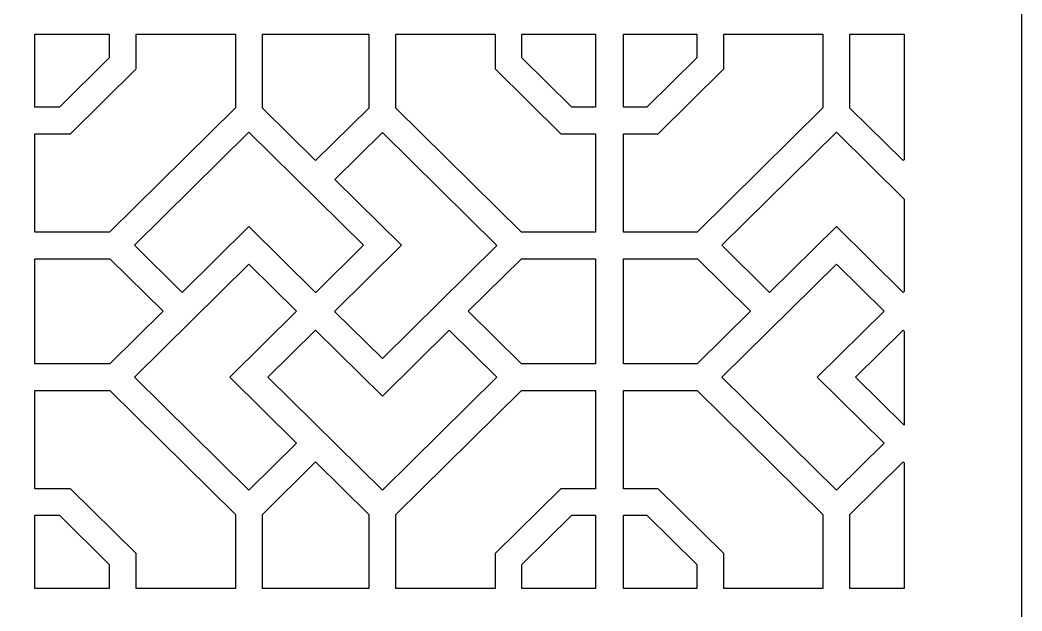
# Model space of a CAD drawing. Header units: centimetres. Extents: x 1.9 to 13.6, y -8.7 to 8.9.
# Drawn here: x 10.812 to 13.634, y 3.693 to 5.357 of the extents above; entities that cross this region are included whole.
import ezdxf

# ---------------------------------------------------------------- set-up
doc = ezdxf.new("R2010")
doc.units = ezdxf.units.CM
doc.header["$MEASUREMENT"] = 0
doc.layers.add('layer 1', color=7, linetype='Continuous')

msp = doc.modelspace()

# ---------------------------------------------------------------- linework, layer by layer
at = {"layer": 'layer 1', "color": 250}
for points, knots in [([(7.9891, 8.91238), (7.9891, 8.91238), (13.63427, 8.91238), (13.63427, 8.91238), (13.63427, 8.91238), (13.63427, 8.91238), (13.63427, -8.68727), (13.63427, -8.68727), (13.63427, -8.68727), (13.63427, -8.68727), (7.9891, -8.68727), (7.9891, -8.68727), (7.9891, -8.68727), (7.9891, -8.68727), (7.9891, 8.91238), (7.9891, 8.91238)], [0, 0, 0, 0, 0.2, 0.2, 0.2, 0.2, 0.4, 0.4, 0.4, 0.4, 0.6, 0.6, 0.6, 0.6, 1, 1, 1, 1]), ([(10.95388, 5.03644), (10.95388, 5.03644), (10.85314, 5.03644), (10.85314, 5.03644), (10.85314, 5.03644), (10.85314, 5.03644), (10.85314, 4.7595), (10.85314, 4.7595), (10.85314, 4.7595), (10.85314, 4.7595), (11.06414, 4.7595), (11.06414, 4.7595), (11.06414, 4.7595), (11.06414, 4.7595), (11.41846, 5.10915), (11.41846, 5.10915), (11.41846, 5.10915), (11.41846, 5.10915), (11.41846, 5.31745), (11.41846, 5.31745), (11.41846, 5.31745), (11.41846, 5.31745), (11.13886, 5.31745), (11.13886, 5.31745), (11.13886, 5.31745), (11.13886, 5.31745), (11.13886, 5.21898), (11.13886, 5.21898), (11.13886, 5.21898), (11.13886, 5.21898), (10.95388, 5.03644), (10.95388, 5.03644)], [0, 0, 0, 0, 0.1111111, 0.1111111, 0.1111111, 0.1111111, 0.2222222, 0.2222222, 0.2222222, 0.2222222, 0.3333333, 0.3333333, 0.3333333, 0.3333333, 0.4444444, 0.4444444, 0.4444444, 0.4444444, 0.5555556, 0.5555556, 0.5555556, 0.5555556, 0.6666667, 0.6666667, 0.6666667, 0.6666667, 0.7777778, 0.7777778, 0.7777778, 0.7777778, 1, 1, 1, 1]), ([(10.85314, 5.11127), (10.85314, 5.11127), (10.92247, 5.11127), (10.92247, 5.11127), (10.92247, 5.11127), (10.92247, 5.11127), (11.06303, 5.24998), (11.06303, 5.24998), (11.06303, 5.24998), (11.06303, 5.24998), (11.06303, 5.31745), (11.06303, 5.31745), (11.06303, 5.31745), (11.06303, 5.31745), (10.85314, 5.31745), (10.85314, 5.31745), (10.85314, 5.31745), (10.85314, 5.31745), (10.85314, 5.11127), (10.85314, 5.11127)], [0, 0, 0, 0, 0.1666667, 0.1666667, 0.1666667, 0.1666667, 0.3333333, 0.3333333, 0.3333333, 0.3333333, 0.5, 0.5, 0.5, 0.5, 0.6666667, 0.6666667, 0.6666667, 0.6666667, 1, 1, 1, 1]), ([(11.4943, 5.31745), (11.4943, 5.31745), (11.4943, 5.10906), (11.4943, 5.10906), (11.4943, 5.10906), (11.4943, 5.10906), (11.64448, 4.96086), (11.64448, 4.96086), (11.64448, 4.96086), (11.64448, 4.96086), (11.79442, 5.10883), (11.79442, 5.10883), (11.79442, 5.10883), (11.79442, 5.10883), (11.79442, 5.31745), (11.79442, 5.31745), (11.79442, 5.31745), (11.79442, 5.31745), (11.4943, 5.31745), (11.4943, 5.31745)], [0, 0, 0, 0, 0.1666667, 0.1666667, 0.1666667, 0.1666667, 0.3333333, 0.3333333, 0.3333333, 0.3333333, 0.5, 0.5, 0.5, 0.5, 0.6666667, 0.6666667, 0.6666667, 0.6666667, 1, 1, 1, 1]), ([(12.43257, 4.7595), (12.43257, 4.7595), (12.43257, 5.03644), (12.43257, 5.03644), (12.43257, 5.03644), (12.43257, 5.03644), (12.33484, 5.03644), (12.33484, 5.03644), (12.33484, 5.03644), (12.33484, 5.03644), (12.14986, 5.21898), (12.14986, 5.21898), (12.14986, 5.21898), (12.14986, 5.21898), (12.14986, 5.31745), (12.14986, 5.31745), (12.14986, 5.31745), (12.14986, 5.31745), (11.87026, 5.31745), (11.87026, 5.31745), (11.87026, 5.31745), (11.87026, 5.31745), (11.87026, 5.10891), (11.87026, 5.10891), (11.87026, 5.10891), (11.87026, 5.10891), (12.22434, 4.7595), (12.22434, 4.7595), (12.22434, 4.7595), (12.22434, 4.7595), (12.43257, 4.7595), (12.43257, 4.7595)], [0, 0, 0, 0, 0.1111111, 0.1111111, 0.1111111, 0.1111111, 0.2222222, 0.2222222, 0.2222222, 0.2222222, 0.3333333, 0.3333333, 0.3333333, 0.3333333, 0.4444444, 0.4444444, 0.4444444, 0.4444444, 0.5555556, 0.5555556, 0.5555556, 0.5555556, 0.6666667, 0.6666667, 0.6666667, 0.6666667, 0.7777778, 0.7777778, 0.7777778, 0.7777778, 1, 1, 1, 1]), ([(12.43257, 5.11127), (12.43257, 5.11127), (12.43257, 5.31745), (12.43257, 5.31745), (12.43257, 5.31745), (12.43257, 5.31745), (12.2257, 5.31745), (12.2257, 5.31745), (12.2257, 5.31745), (12.2257, 5.31745), (12.2257, 5.24998), (12.2257, 5.24998), (12.2257, 5.24998), (12.2257, 5.24998), (12.36625, 5.11127), (12.36625, 5.11127), (12.36625, 5.11127), (12.36625, 5.11127), (12.43257, 5.11127), (12.43257, 5.11127)], [0, 0, 0, 0, 0.1666667, 0.1666667, 0.1666667, 0.1666667, 0.3333333, 0.3333333, 0.3333333, 0.3333333, 0.5, 0.5, 0.5, 0.5, 0.6666667, 0.6666667, 0.6666667, 0.6666667, 1, 1, 1, 1]), ([(12.51141, 5.31745), (12.51141, 5.31745), (12.51141, 5.11127), (12.51141, 5.11127), (12.51141, 5.11127), (12.51141, 5.11127), (12.57773, 5.11127), (12.57773, 5.11127), (12.57773, 5.11127), (12.57773, 5.11127), (12.71829, 5.24998), (12.71829, 5.24998), (12.71829, 5.24998), (12.71829, 5.24998), (12.71829, 5.31745), (12.71829, 5.31745), (12.71829, 5.31745), (12.71829, 5.31745), (12.51141, 5.31745), (12.51141, 5.31745)], [0, 0, 0, 0, 0.1666667, 0.1666667, 0.1666667, 0.1666667, 0.3333333, 0.3333333, 0.3333333, 0.3333333, 0.5, 0.5, 0.5, 0.5, 0.6666667, 0.6666667, 0.6666667, 0.6666667, 1, 1, 1, 1]), ([(12.51141, 5.03644), (12.51141, 5.03644), (12.51141, 4.7595), (12.51141, 4.7595), (12.51141, 4.7595), (12.51141, 4.7595), (12.71941, 4.7595), (12.71941, 4.7595), (12.71941, 4.7595), (12.71941, 4.7595), (13.07373, 5.10915), (13.07373, 5.10915), (13.07373, 5.10915), (13.07373, 5.10915), (13.07373, 5.31745), (13.07373, 5.31745), (13.07373, 5.31745), (13.07373, 5.31745), (12.79413, 5.31745), (12.79413, 5.31745), (12.79413, 5.31745), (12.79413, 5.31745), (12.79413, 5.21898), (12.79413, 5.21898), (12.79413, 5.21898), (12.79413, 5.21898), (12.60915, 5.03644), (12.60915, 5.03644), (12.60915, 5.03644), (12.60915, 5.03644), (12.51141, 5.03644), (12.51141, 5.03644)], [0, 0, 0, 0, 0.1111111, 0.1111111, 0.1111111, 0.1111111, 0.2222222, 0.2222222, 0.2222222, 0.2222222, 0.3333333, 0.3333333, 0.3333333, 0.3333333, 0.4444444, 0.4444444, 0.4444444, 0.4444444, 0.5555556, 0.5555556, 0.5555556, 0.5555556, 0.6666667, 0.6666667, 0.6666667, 0.6666667, 0.7777778, 0.7777778, 0.7777778, 0.7777778, 1, 1, 1, 1]), ([(13.3022, 5.31745), (13.3022, 5.31745), (13.14956, 5.31745), (13.14956, 5.31745), (13.14956, 5.31745), (13.14956, 5.31745), (13.14956, 5.10906), (13.14956, 5.10906), (13.14956, 5.10906), (13.14956, 5.10906), (13.29975, 4.96086), (13.29975, 4.96086), (13.29975, 4.96086), (13.29975, 4.96086), (13.3022, 4.96328), (13.3022, 4.96328), (13.3022, 4.96328), (13.3022, 4.96328), (13.3022, 5.31745), (13.3022, 5.31745)], [0, 0, 0, 0, 0.1666667, 0.1666667, 0.1666667, 0.1666667, 0.3333333, 0.3333333, 0.3333333, 0.3333333, 0.5, 0.5, 0.5, 0.5, 0.6666667, 0.6666667, 0.6666667, 0.6666667, 1, 1, 1, 1]), ([(11.64425, 4.58976), (11.64425, 4.58976), (11.64433, 4.58983), (11.64433, 4.58983), (11.64433, 4.58983), (11.64433, 4.58983), (11.64452, 4.58964), (11.64452, 4.58964), (11.64452, 4.58964), (11.64452, 4.58964), (11.77896, 4.72231), (11.77896, 4.72231), (11.77896, 4.72231), (11.77896, 4.72231), (11.45634, 5.04069), (11.45634, 5.04069), (11.45634, 5.04069), (11.45634, 5.04069), (11.13371, 4.72231), (11.13371, 4.72231), (11.13371, 4.72231), (11.13371, 4.72231), (11.26822, 4.58957), (11.26822, 4.58957), (11.26822, 4.58957), (11.26822, 4.58957), (11.45633, 4.77521), (11.45633, 4.77521), (11.45633, 4.77521), (11.45633, 4.77521), (11.64425, 4.58976), (11.64425, 4.58976)], [0, 0, 0, 0, 0.1111111, 0.1111111, 0.1111111, 0.1111111, 0.2222222, 0.2222222, 0.2222222, 0.2222222, 0.3333333, 0.3333333, 0.3333333, 0.3333333, 0.4444444, 0.4444444, 0.4444444, 0.4444444, 0.5555556, 0.5555556, 0.5555556, 0.5555556, 0.6666667, 0.6666667, 0.6666667, 0.6666667, 0.7777778, 0.7777778, 0.7777778, 0.7777778, 1, 1, 1, 1]), ([(11.69818, 4.53675), (11.69818, 4.53675), (11.69824, 4.5367), (11.69824, 4.5367), (11.69824, 4.5367), (11.69824, 4.5367), (11.69793, 4.53638), (11.69793, 4.53638), (11.69793, 4.53638), (11.69793, 4.53638), (11.83239, 4.4037), (11.83239, 4.4037), (11.83239, 4.4037), (11.83239, 4.4037), (12.15502, 4.72208), (12.15502, 4.72208), (12.15502, 4.72208), (12.15502, 4.72208), (11.83239, 5.04045), (11.83239, 5.04045), (11.83239, 5.04045), (11.83239, 5.04045), (11.69811, 4.90794), (11.69811, 4.90794), (11.69811, 4.90794), (11.69811, 4.90794), (11.88621, 4.72231), (11.88621, 4.72231), (11.88621, 4.72231), (11.88621, 4.72231), (11.69818, 4.53675), (11.69818, 4.53675)], [0, 0, 0, 0, 0.1111111, 0.1111111, 0.1111111, 0.1111111, 0.2222222, 0.2222222, 0.2222222, 0.2222222, 0.3333333, 0.3333333, 0.3333333, 0.3333333, 0.4444444, 0.4444444, 0.4444444, 0.4444444, 0.5555556, 0.5555556, 0.5555556, 0.5555556, 0.6666667, 0.6666667, 0.6666667, 0.6666667, 0.7777778, 0.7777778, 0.7777778, 0.7777778, 1, 1, 1, 1]), ([(13.3022, 4.8526), (13.3022, 4.8526), (13.1116, 5.04069), (13.1116, 5.04069), (13.1116, 5.04069), (13.1116, 5.04069), (12.78897, 4.72231), (12.78897, 4.72231), (12.78897, 4.72231), (12.78897, 4.72231), (12.92349, 4.58957), (12.92349, 4.58957), (12.92349, 4.58957), (12.92349, 4.58957), (13.1116, 4.77521), (13.1116, 4.77521), (13.1116, 4.77521), (13.1116, 4.77521), (13.29952, 4.58976), (13.29952, 4.58976), (13.29952, 4.58976), (13.29952, 4.58976), (13.29959, 4.58983), (13.29959, 4.58983), (13.29959, 4.58983), (13.29959, 4.58983), (13.29979, 4.58964), (13.29979, 4.58964), (13.29979, 4.58964), (13.29979, 4.58964), (13.3022, 4.59202), (13.3022, 4.59202), (13.3022, 4.59202), (13.3022, 4.59202), (13.3022, 4.8526), (13.3022, 4.8526)], [0, 0, 0, 0, 0.1, 0.1, 0.1, 0.1, 0.2, 0.2, 0.2, 0.2, 0.3, 0.3, 0.3, 0.3, 0.4, 0.4, 0.4, 0.4, 0.5, 0.5, 0.5, 0.5, 0.6, 0.6, 0.6, 0.6, 0.7, 0.7, 0.7, 0.7, 0.8, 0.8, 0.8, 0.8, 1, 1, 1, 1]), ([(11.2146, 4.53665), (11.2146, 4.53665), (11.06462, 4.68466), (11.06462, 4.68466), (11.06462, 4.68466), (11.06462, 4.68466), (10.85314, 4.68466), (10.85314, 4.68466), (10.85314, 4.68466), (10.85314, 4.68466), (10.85314, 4.38848), (10.85314, 4.38848), (10.85314, 4.38848), (10.85314, 4.38848), (11.06445, 4.38848), (11.06445, 4.38848), (11.06445, 4.38848), (11.06445, 4.38848), (11.2146, 4.53665), (11.2146, 4.53665)], [0, 0, 0, 0, 0.1666667, 0.1666667, 0.1666667, 0.1666667, 0.3333333, 0.3333333, 0.3333333, 0.3333333, 0.5, 0.5, 0.5, 0.5, 0.6666667, 0.6666667, 0.6666667, 0.6666667, 1, 1, 1, 1]), ([(11.5905, 4.53665), (11.5905, 4.53665), (11.59066, 4.53682), (11.59066, 4.53682), (11.59066, 4.53682), (11.59066, 4.53682), (11.45634, 4.66937), (11.45634, 4.66937), (11.45634, 4.66937), (11.45634, 4.66937), (11.13371, 4.35099), (11.13371, 4.35099), (11.13371, 4.35099), (11.13371, 4.35099), (11.45634, 4.03261), (11.45634, 4.03261), (11.45634, 4.03261), (11.45634, 4.03261), (11.59077, 4.16528), (11.59077, 4.16528), (11.59077, 4.16528), (11.59077, 4.16528), (11.40251, 4.35106), (11.40251, 4.35106), (11.40251, 4.35106), (11.40251, 4.35106), (11.59054, 4.53662), (11.59054, 4.53662), (11.59054, 4.53662), (11.59054, 4.53662), (11.5905, 4.53665), (11.5905, 4.53665)], [0, 0, 0, 0, 0.1111111, 0.1111111, 0.1111111, 0.1111111, 0.2222222, 0.2222222, 0.2222222, 0.2222222, 0.3333333, 0.3333333, 0.3333333, 0.3333333, 0.4444444, 0.4444444, 0.4444444, 0.4444444, 0.5555556, 0.5555556, 0.5555556, 0.5555556, 0.6666667, 0.6666667, 0.6666667, 0.6666667, 0.7777778, 0.7777778, 0.7777778, 0.7777778, 1, 1, 1, 1]), ([(12.43257, 4.38848), (12.43257, 4.38848), (12.43257, 4.68466), (12.43257, 4.68466), (12.43257, 4.68466), (12.43257, 4.68466), (12.22434, 4.68466), (12.22434, 4.68466), (12.22434, 4.68466), (12.22434, 4.68466), (12.07428, 4.53657), (12.07428, 4.53657), (12.07428, 4.53657), (12.07428, 4.53657), (12.22434, 4.38848), (12.22434, 4.38848), (12.22434, 4.38848), (12.22434, 4.38848), (12.43257, 4.38848), (12.43257, 4.38848)], [0, 0, 0, 0, 0.1666667, 0.1666667, 0.1666667, 0.1666667, 0.3333333, 0.3333333, 0.3333333, 0.3333333, 0.5, 0.5, 0.5, 0.5, 0.6666667, 0.6666667, 0.6666667, 0.6666667, 1, 1, 1, 1]), ([(12.51141, 4.68466), (12.51141, 4.68466), (12.51141, 4.38848), (12.51141, 4.38848), (12.51141, 4.38848), (12.51141, 4.38848), (12.71972, 4.38848), (12.71972, 4.38848), (12.71972, 4.38848), (12.71972, 4.38848), (12.86987, 4.53665), (12.86987, 4.53665), (12.86987, 4.53665), (12.86987, 4.53665), (12.71988, 4.68466), (12.71988, 4.68466), (12.71988, 4.68466), (12.71988, 4.68466), (12.51141, 4.68466), (12.51141, 4.68466)], [0, 0, 0, 0, 0.1666667, 0.1666667, 0.1666667, 0.1666667, 0.3333333, 0.3333333, 0.3333333, 0.3333333, 0.5, 0.5, 0.5, 0.5, 0.6666667, 0.6666667, 0.6666667, 0.6666667, 1, 1, 1, 1]), ([(13.24577, 4.53665), (13.24577, 4.53665), (13.24593, 4.53682), (13.24593, 4.53682), (13.24593, 4.53682), (13.24593, 4.53682), (13.1116, 4.66937), (13.1116, 4.66937), (13.1116, 4.66937), (13.1116, 4.66937), (12.78897, 4.35099), (12.78897, 4.35099), (12.78897, 4.35099), (12.78897, 4.35099), (13.1116, 4.03261), (13.1116, 4.03261), (13.1116, 4.03261), (13.1116, 4.03261), (13.24604, 4.16528), (13.24604, 4.16528), (13.24604, 4.16528), (13.24604, 4.16528), (13.05778, 4.35106), (13.05778, 4.35106), (13.05778, 4.35106), (13.05778, 4.35106), (13.24581, 4.53662), (13.24581, 4.53662), (13.24581, 4.53662), (13.24581, 4.53662), (13.24577, 4.53665), (13.24577, 4.53665)], [0, 0, 0, 0, 0.1111111, 0.1111111, 0.1111111, 0.1111111, 0.2222222, 0.2222222, 0.2222222, 0.2222222, 0.3333333, 0.3333333, 0.3333333, 0.3333333, 0.4444444, 0.4444444, 0.4444444, 0.4444444, 0.5555556, 0.5555556, 0.5555556, 0.5555556, 0.6666667, 0.6666667, 0.6666667, 0.6666667, 0.7777778, 0.7777778, 0.7777778, 0.7777778, 1, 1, 1, 1]), ([(11.64412, 4.48365), (11.64412, 4.48365), (11.50976, 4.35106), (11.50976, 4.35106), (11.50976, 4.35106), (11.50976, 4.35106), (11.83239, 4.03268), (11.83239, 4.03268), (11.83239, 4.03268), (11.83239, 4.03268), (12.15502, 4.35106), (12.15502, 4.35106), (12.15502, 4.35106), (12.15502, 4.35106), (12.02065, 4.48365), (12.02065, 4.48365), (12.02065, 4.48365), (12.02065, 4.48365), (11.83239, 4.29787), (11.83239, 4.29787), (11.83239, 4.29787), (11.83239, 4.29787), (11.64412, 4.48365), (11.64412, 4.48365)], [0, 0, 0, 0, 0.1428571, 0.1428571, 0.1428571, 0.1428571, 0.2857143, 0.2857143, 0.2857143, 0.2857143, 0.4285714, 0.4285714, 0.4285714, 0.4285714, 0.5714286, 0.5714286, 0.5714286, 0.5714286, 0.7142857, 0.7142857, 0.7142857, 0.7142857, 1, 1, 1, 1]), ([(13.3022, 4.48087), (13.3022, 4.48087), (13.29938, 4.48365), (13.29938, 4.48365), (13.29938, 4.48365), (13.29938, 4.48365), (13.16503, 4.35106), (13.16503, 4.35106), (13.16503, 4.35106), (13.16503, 4.35106), (13.3022, 4.2157), (13.3022, 4.2157), (13.3022, 4.2157), (13.3022, 4.2157), (13.3022, 4.48087), (13.3022, 4.48087)], [0, 0, 0, 0, 0.2, 0.2, 0.2, 0.2, 0.4, 0.4, 0.4, 0.4, 0.6, 0.6, 0.6, 0.6, 1, 1, 1, 1]), ([(10.95388, 4.03687), (10.95388, 4.03687), (11.13886, 3.85433), (11.13886, 3.85433), (11.13886, 3.85433), (11.13886, 3.85433), (11.13886, 3.75586), (11.13886, 3.75586), (11.13886, 3.75586), (11.13886, 3.75586), (11.41846, 3.75586), (11.41846, 3.75586), (11.41846, 3.75586), (11.41846, 3.75586), (11.41846, 3.96416), (11.41846, 3.96416), (11.41846, 3.96416), (11.41846, 3.96416), (11.0643, 4.31365), (11.0643, 4.31365), (11.0643, 4.31365), (11.0643, 4.31365), (10.85314, 4.31365), (10.85314, 4.31365), (10.85314, 4.31365), (10.85314, 4.31365), (10.85314, 4.03687), (10.85314, 4.03687), (10.85314, 4.03687), (10.85314, 4.03687), (10.95388, 4.03687), (10.95388, 4.03687)], [0, 0, 0, 0, 0.1111111, 0.1111111, 0.1111111, 0.1111111, 0.2222222, 0.2222222, 0.2222222, 0.2222222, 0.3333333, 0.3333333, 0.3333333, 0.3333333, 0.4444444, 0.4444444, 0.4444444, 0.4444444, 0.5555556, 0.5555556, 0.5555556, 0.5555556, 0.6666667, 0.6666667, 0.6666667, 0.6666667, 0.7777778, 0.7777778, 0.7777778, 0.7777778, 1, 1, 1, 1]), ([(12.43257, 4.03687), (12.43257, 4.03687), (12.43257, 4.31365), (12.43257, 4.31365), (12.43257, 4.31365), (12.43257, 4.31365), (12.22434, 4.31365), (12.22434, 4.31365), (12.22434, 4.31365), (12.22434, 4.31365), (11.87026, 3.96423), (11.87026, 3.96423), (11.87026, 3.96423), (11.87026, 3.96423), (11.87026, 3.75586), (11.87026, 3.75586), (11.87026, 3.75586), (11.87026, 3.75586), (12.14986, 3.75586), (12.14986, 3.75586), (12.14986, 3.75586), (12.14986, 3.75586), (12.14986, 3.85433), (12.14986, 3.85433), (12.14986, 3.85433), (12.14986, 3.85433), (12.33484, 4.03687), (12.33484, 4.03687), (12.33484, 4.03687), (12.33484, 4.03687), (12.43257, 4.03687), (12.43257, 4.03687)], [0, 0, 0, 0, 0.1111111, 0.1111111, 0.1111111, 0.1111111, 0.2222222, 0.2222222, 0.2222222, 0.2222222, 0.3333333, 0.3333333, 0.3333333, 0.3333333, 0.4444444, 0.4444444, 0.4444444, 0.4444444, 0.5555556, 0.5555556, 0.5555556, 0.5555556, 0.6666667, 0.6666667, 0.6666667, 0.6666667, 0.7777778, 0.7777778, 0.7777778, 0.7777778, 1, 1, 1, 1]), ([(12.51141, 4.31365), (12.51141, 4.31365), (12.51141, 4.03687), (12.51141, 4.03687), (12.51141, 4.03687), (12.51141, 4.03687), (12.60915, 4.03687), (12.60915, 4.03687), (12.60915, 4.03687), (12.60915, 4.03687), (12.79413, 3.85433), (12.79413, 3.85433), (12.79413, 3.85433), (12.79413, 3.85433), (12.79413, 3.75586), (12.79413, 3.75586), (12.79413, 3.75586), (12.79413, 3.75586), (13.07373, 3.75586), (13.07373, 3.75586), (13.07373, 3.75586), (13.07373, 3.75586), (13.07373, 3.96416), (13.07373, 3.96416), (13.07373, 3.96416), (13.07373, 3.96416), (12.71957, 4.31365), (12.71957, 4.31365), (12.71957, 4.31365), (12.71957, 4.31365), (12.51141, 4.31365), (12.51141, 4.31365)], [0, 0, 0, 0, 0.1111111, 0.1111111, 0.1111111, 0.1111111, 0.2222222, 0.2222222, 0.2222222, 0.2222222, 0.3333333, 0.3333333, 0.3333333, 0.3333333, 0.4444444, 0.4444444, 0.4444444, 0.4444444, 0.5555556, 0.5555556, 0.5555556, 0.5555556, 0.6666667, 0.6666667, 0.6666667, 0.6666667, 0.7777778, 0.7777778, 0.7777778, 0.7777778, 1, 1, 1, 1]), ([(11.79442, 3.75586), (11.79442, 3.75586), (11.79442, 3.96432), (11.79442, 3.96432), (11.79442, 3.96432), (11.79442, 3.96432), (11.6444, 4.11236), (11.6444, 4.11236), (11.6444, 4.11236), (11.6444, 4.11236), (11.4943, 3.96424), (11.4943, 3.96424), (11.4943, 3.96424), (11.4943, 3.96424), (11.4943, 3.75586), (11.4943, 3.75586), (11.4943, 3.75586), (11.4943, 3.75586), (11.79442, 3.75586), (11.79442, 3.75586)], [0, 0, 0, 0, 0.1666667, 0.1666667, 0.1666667, 0.1666667, 0.3333333, 0.3333333, 0.3333333, 0.3333333, 0.5, 0.5, 0.5, 0.5, 0.6666667, 0.6666667, 0.6666667, 0.6666667, 1, 1, 1, 1]), ([(13.3022, 4.10986), (13.3022, 4.10986), (13.29966, 4.11236), (13.29966, 4.11236), (13.29966, 4.11236), (13.29966, 4.11236), (13.14956, 3.96424), (13.14956, 3.96424), (13.14956, 3.96424), (13.14956, 3.96424), (13.14956, 3.75586), (13.14956, 3.75586), (13.14956, 3.75586), (13.14956, 3.75586), (13.3022, 3.75586), (13.3022, 3.75586), (13.3022, 3.75586), (13.3022, 3.75586), (13.3022, 4.10986), (13.3022, 4.10986)], [0, 0, 0, 0, 0.1666667, 0.1666667, 0.1666667, 0.1666667, 0.3333333, 0.3333333, 0.3333333, 0.3333333, 0.5, 0.5, 0.5, 0.5, 0.6666667, 0.6666667, 0.6666667, 0.6666667, 1, 1, 1, 1]), ([(10.85314, 3.96203), (10.85314, 3.96203), (10.85314, 3.75586), (10.85314, 3.75586), (10.85314, 3.75586), (10.85314, 3.75586), (11.06303, 3.75586), (11.06303, 3.75586), (11.06303, 3.75586), (11.06303, 3.75586), (11.06303, 3.82333), (11.06303, 3.82333), (11.06303, 3.82333), (11.06303, 3.82333), (10.92247, 3.96203), (10.92247, 3.96203), (10.92247, 3.96203), (10.92247, 3.96203), (10.85314, 3.96203), (10.85314, 3.96203)], [0, 0, 0, 0, 0.1666667, 0.1666667, 0.1666667, 0.1666667, 0.3333333, 0.3333333, 0.3333333, 0.3333333, 0.5, 0.5, 0.5, 0.5, 0.6666667, 0.6666667, 0.6666667, 0.6666667, 1, 1, 1, 1]), ([(12.43257, 3.75586), (12.43257, 3.75586), (12.43257, 3.96203), (12.43257, 3.96203), (12.43257, 3.96203), (12.43257, 3.96203), (12.36625, 3.96203), (12.36625, 3.96203), (12.36625, 3.96203), (12.36625, 3.96203), (12.2257, 3.82333), (12.2257, 3.82333), (12.2257, 3.82333), (12.2257, 3.82333), (12.2257, 3.75586), (12.2257, 3.75586), (12.2257, 3.75586), (12.2257, 3.75586), (12.43257, 3.75586), (12.43257, 3.75586)], [0, 0, 0, 0, 0.1666667, 0.1666667, 0.1666667, 0.1666667, 0.3333333, 0.3333333, 0.3333333, 0.3333333, 0.5, 0.5, 0.5, 0.5, 0.6666667, 0.6666667, 0.6666667, 0.6666667, 1, 1, 1, 1]), ([(12.51141, 3.96203), (12.51141, 3.96203), (12.51141, 3.75586), (12.51141, 3.75586), (12.51141, 3.75586), (12.51141, 3.75586), (12.71829, 3.75586), (12.71829, 3.75586), (12.71829, 3.75586), (12.71829, 3.75586), (12.71829, 3.82333), (12.71829, 3.82333), (12.71829, 3.82333), (12.71829, 3.82333), (12.57773, 3.96203), (12.57773, 3.96203), (12.57773, 3.96203), (12.57773, 3.96203), (12.51141, 3.96203), (12.51141, 3.96203)], [0, 0, 0, 0, 0.1666667, 0.1666667, 0.1666667, 0.1666667, 0.3333333, 0.3333333, 0.3333333, 0.3333333, 0.5, 0.5, 0.5, 0.5, 0.6666667, 0.6666667, 0.6666667, 0.6666667, 1, 1, 1, 1])]:
    msp.add_open_spline(points, degree=3, knots=knots, dxfattribs=at)

doc.saveas('drawing.dxf')
